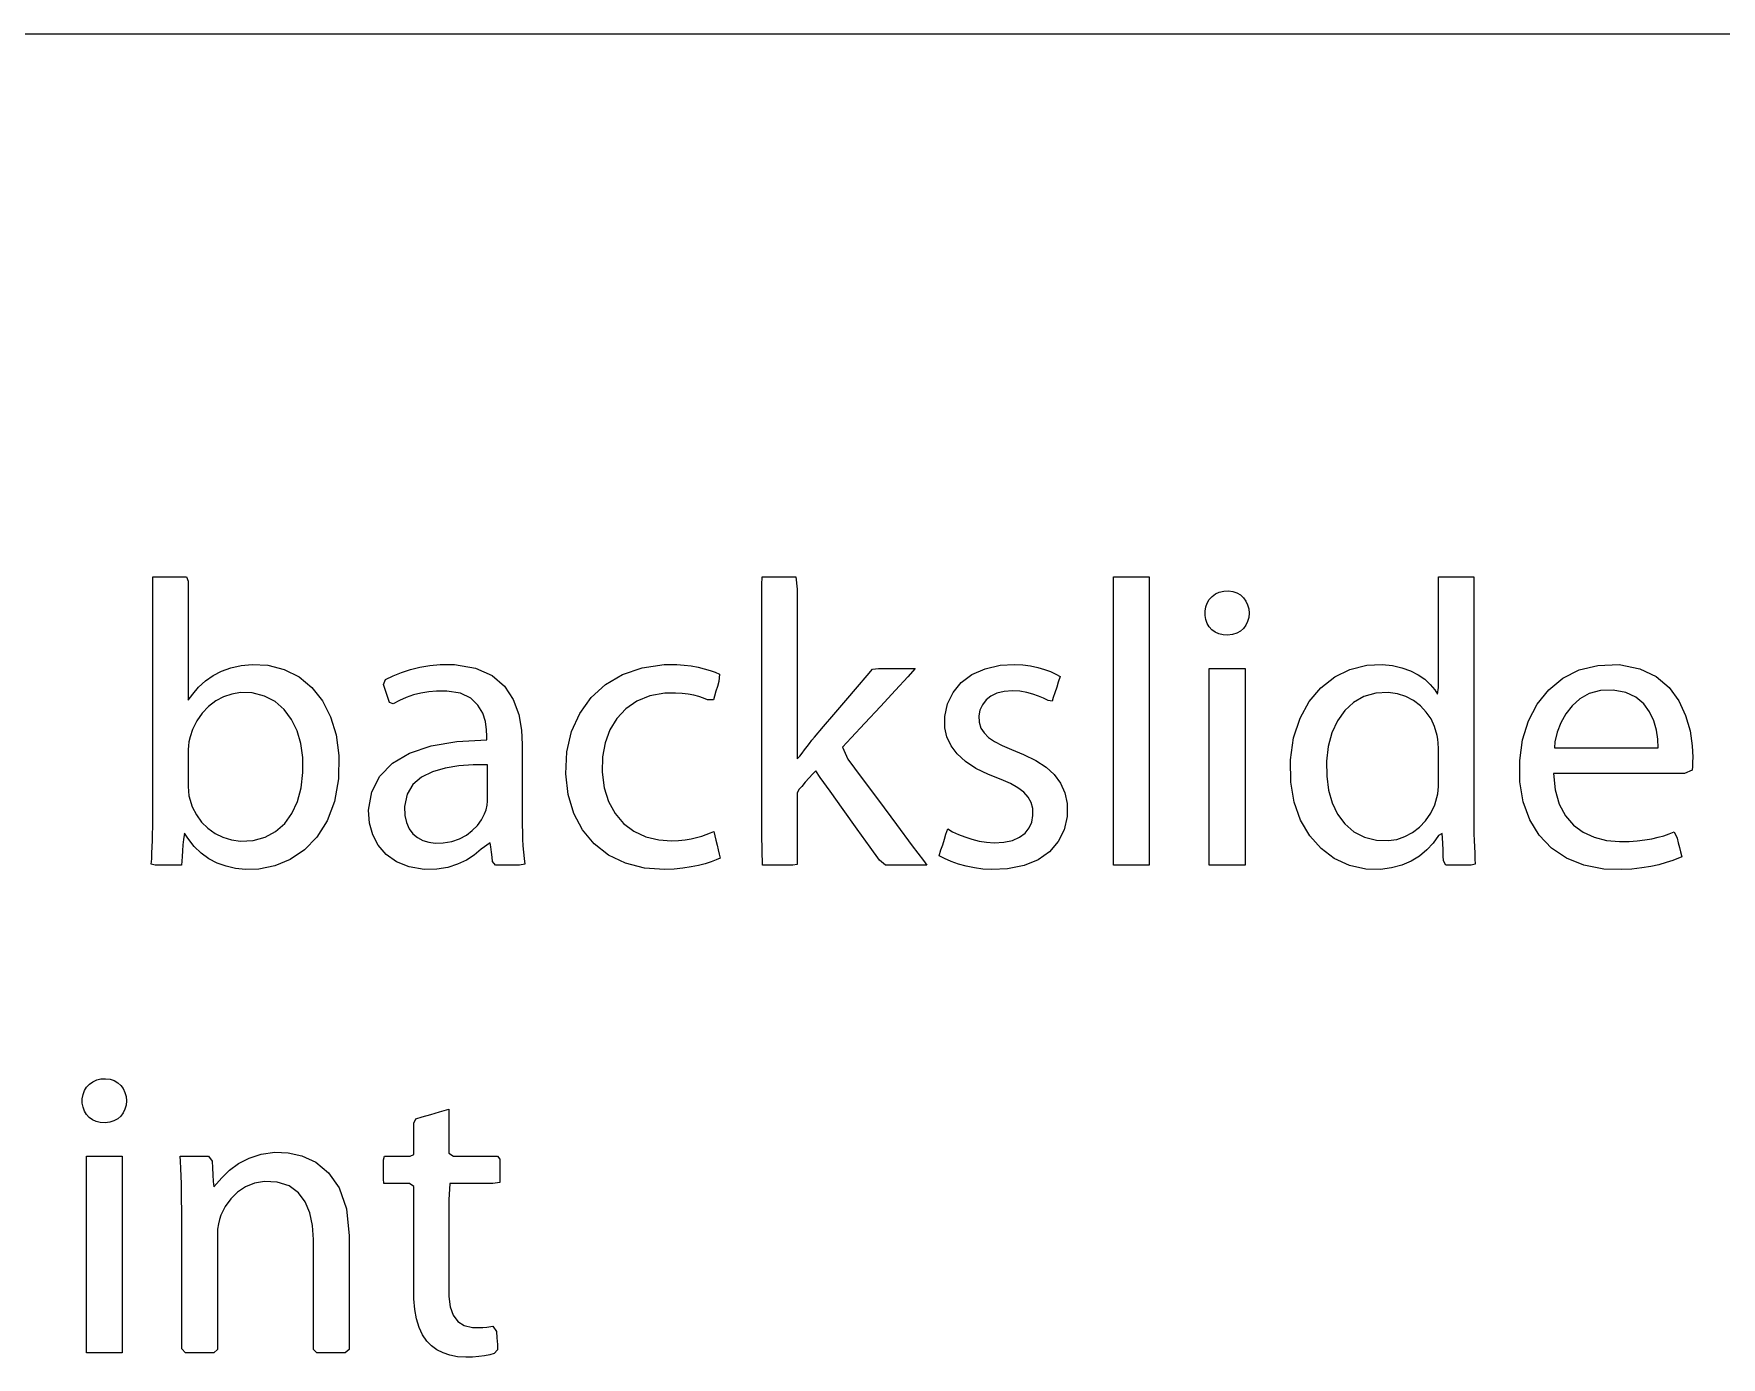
# Model space of a CAD drawing. Header units: metres. Extents: x 1885 to 2636, y 491 to 906.
# Drawn here: x 2081.57 to 2093.3, y 772.87 to 782.06 of the extents above; entities that cross this region are included whole.
import ezdxf

# ---------------------------------------------------------------- set-up
doc = ezdxf.new("R2010")
doc.units = ezdxf.units.M

msp = doc.modelspace()

# ---------------------------------------------------------------- linework, layer by layer
at = {"layer": 'COMPONENT1'}
for p, q in [((2076.637, 782.062), (2081.637, 782.062)), ((2081.637, 782.062), (2102.737, 782.062))]:
    msp.add_line(p, q, dxfattribs=at)
at = {"layer": 'COMPONENT25'}
for p, q in [((2082.402, 778.292), (2082.44, 778.292)), ((2082.402, 778.222), (2082.402, 778.292)), ((2082.44, 778.292), (2082.479, 778.292)), ((2082.479, 778.292), (2082.523, 778.292)), ((2082.523, 778.292), (2082.568, 778.292)), ((2082.568, 778.292), (2082.607, 778.292)), ((2082.607, 778.292), (2082.636, 778.292)), ((2082.636, 778.292), (2082.648, 778.261)), ((2082.648, 778.261), (2082.648, 778.17)), ((2086.633, 778.236), (2086.634, 778.292)), ((2086.634, 778.292), (2086.692, 778.292)), ((2086.692, 778.292), (2086.741, 778.292)), ((2086.741, 778.292), (2086.792, 778.292)), ((2086.792, 778.292), (2086.837, 778.292)), ((2086.837, 778.292), (2086.868, 778.292)), ((2086.868, 778.292), (2086.878, 778.205)), ((2089.074, 778.292), (2089.322, 778.292)), ((2089.074, 776.289), (2089.074, 778.292)), ((2089.322, 778.292), (2089.322, 776.289)), ((2091.331, 778.263), (2091.331, 778.292)), ((2091.331, 778.292), (2091.372, 778.292)), ((2091.331, 778.176), (2091.331, 778.263)), ((2091.372, 778.292), (2091.411, 778.292)), ((2091.411, 778.292), (2091.456, 778.292)), ((2091.456, 778.292), (2091.5, 778.292)), ((2091.5, 778.292), (2091.539, 778.292)), ((2091.539, 778.292), (2091.577, 778.292)), ((2091.577, 778.292), (2091.577, 778.222)), ((2082.402, 778.039), (2082.402, 778.222)), ((2082.648, 778.17), (2082.648, 778.037)), ((2086.633, 778.001), (2086.633, 778.236)), ((2086.878, 778.205), (2086.878, 778.019)), ((2089.74, 778.134), (2089.759, 778.155)), ((2089.759, 778.155), (2089.783, 778.172)), ((2089.783, 778.172), (2089.809, 778.184)), ((2089.809, 778.184), (2089.84, 778.192)), ((2089.84, 778.192), (2089.872, 778.193)), ((2089.872, 778.193), (2089.903, 778.189)), ((2089.903, 778.189), (2089.931, 778.179)), ((2089.931, 778.179), (2089.956, 778.165)), ((2089.956, 778.165), (2089.977, 778.146)), ((2089.977, 778.146), (2089.993, 778.123)), ((2091.331, 778.05), (2091.331, 778.176)), ((2091.577, 778.222), (2091.577, 778.039)), ((2082.402, 777.779), (2082.402, 778.039)), ((2082.648, 778.037), (2082.648, 777.883)), ((2086.878, 778.019), (2086.878, 777.773)), ((2089.71, 778.053), (2089.715, 778.082)), ((2089.71, 778.023), (2089.71, 778.053)), ((2089.715, 777.994), (2089.71, 778.023)), ((2089.715, 778.082), (2089.725, 778.109)), ((2089.725, 778.109), (2089.74, 778.134)), ((2089.993, 778.123), (2090.006, 778.097)), ((2090.006, 778.097), (2090.014, 778.069)), ((2090.014, 778.069), (2090.016, 778.038)), ((2090.016, 778.038), (2090.014, 778.008)), ((2091.331, 777.903), (2091.331, 778.05)), ((2091.577, 778.039), (2091.577, 777.779)), ((2086.633, 777.644), (2086.633, 778.001)), ((2089.725, 777.967), (2089.715, 777.994)), ((2089.739, 777.943), (2089.725, 777.967)), ((2089.757, 777.923), (2089.739, 777.943)), ((2089.78, 777.906), (2089.757, 777.923)), ((2089.806, 777.894), (2089.78, 777.906)), ((2089.93, 777.9), (2089.901, 777.89)), ((2089.956, 777.914), (2089.93, 777.9)), ((2089.977, 777.933), (2089.956, 777.914)), ((2089.994, 777.955), (2089.977, 777.933)), ((2090.006, 777.98), (2089.994, 777.955)), ((2090.014, 778.008), (2090.006, 777.98)), ((2091.331, 777.754), (2091.331, 777.903)), ((2082.648, 777.883), (2082.648, 777.726)), ((2089.835, 777.887), (2089.806, 777.894)), ((2089.867, 777.886), (2089.835, 777.887)), ((2089.901, 777.89), (2089.867, 777.886)), ((2082.402, 777.479), (2082.402, 777.779)), ((2082.648, 777.726), (2082.648, 777.586)), ((2082.944, 777.66), (2083.015, 777.675)), ((2083.015, 777.675), (2083.092, 777.682)), ((2083.092, 777.682), (2083.201, 777.677)), ((2083.201, 777.677), (2083.315, 777.648)), ((2084.257, 777.663), (2084.326, 777.675)), ((2084.326, 777.675), (2084.397, 777.681)), ((2084.397, 777.681), (2084.497, 777.681)), ((2084.497, 777.681), (2084.644, 777.657)), ((2085.801, 777.66), (2085.954, 777.681)), ((2085.954, 777.681), (2086.041, 777.682)), ((2086.041, 777.682), (2086.093, 777.678)), ((2086.093, 777.678), (2086.142, 777.672)), ((2086.142, 777.672), (2086.189, 777.663)), ((2086.878, 777.773), (2086.878, 777.51)), ((2088.182, 777.653), (2088.287, 777.677)), ((2088.287, 777.677), (2088.387, 777.682)), ((2088.387, 777.682), (2088.444, 777.679)), ((2088.444, 777.679), (2088.497, 777.672)), ((2088.497, 777.672), (2088.548, 777.662)), ((2090.717, 777.648), (2090.833, 777.677)), ((2090.833, 777.677), (2090.94, 777.682)), ((2090.94, 777.682), (2091.012, 777.675)), ((2091.012, 777.675), (2091.078, 777.66)), ((2091.331, 777.621), (2091.331, 777.754)), ((2091.577, 777.779), (2091.577, 777.479)), ((2092.309, 777.644), (2092.439, 777.676)), ((2092.439, 777.676), (2092.587, 777.681)), ((2092.587, 777.681), (2092.729, 777.653)), ((2082.648, 777.586), (2082.648, 777.483)), ((2082.72, 777.525), (2082.767, 777.569)), ((2082.767, 777.569), (2082.82, 777.606)), ((2082.82, 777.606), (2082.879, 777.636)), ((2082.879, 777.636), (2082.944, 777.66)), ((2083.315, 777.648), (2083.418, 777.596)), ((2083.418, 777.596), (2083.506, 777.523)), ((2084.004, 777.544), (2084.018, 777.577)), ((2084.018, 777.577), (2084.071, 777.603)), ((2084.071, 777.603), (2084.129, 777.627)), ((2084.129, 777.627), (2084.191, 777.647)), ((2084.191, 777.647), (2084.257, 777.663)), ((2084.644, 777.657), (2084.759, 777.605)), ((2084.759, 777.605), (2084.845, 777.531)), ((2085.546, 777.543), (2085.665, 777.613)), ((2085.665, 777.613), (2085.801, 777.66)), ((2086.189, 777.663), (2086.232, 777.653)), ((2086.232, 777.653), (2086.272, 777.641)), ((2086.272, 777.641), (2086.307, 777.628)), ((2086.307, 777.628), (2086.337, 777.615)), ((2086.334, 777.563), (2086.324, 777.53)), ((2086.337, 777.615), (2086.334, 777.563)), ((2086.633, 777.23), (2086.633, 777.644)), ((2087.297, 777.528), (2087.364, 777.605)), ((2087.364, 777.605), (2087.401, 777.65)), ((2087.401, 777.65), (2087.442, 777.654)), ((2087.442, 777.654), (2087.493, 777.654)), ((2087.493, 777.654), (2087.554, 777.654)), ((2087.554, 777.654), (2087.614, 777.654)), ((2087.647, 777.596), (2087.561, 777.504)), ((2087.614, 777.654), (2087.665, 777.654)), ((2087.696, 777.654), (2087.647, 777.596)), ((2087.665, 777.654), (2087.696, 777.654)), ((2087.96, 777.487), (2088.017, 777.556)), ((2088.017, 777.556), (2088.091, 777.612)), ((2088.091, 777.612), (2088.182, 777.653)), ((2088.548, 777.662), (2088.595, 777.648)), ((2088.595, 777.648), (2088.637, 777.633)), ((2088.637, 777.633), (2088.675, 777.615)), ((2088.675, 777.615), (2088.704, 777.598)), ((2088.691, 777.559), (2088.68, 777.524)), ((2088.704, 777.598), (2088.691, 777.559)), ((2089.74, 776.289), (2089.74, 777.654)), ((2089.74, 777.654), (2089.988, 777.654)), ((2089.988, 777.654), (2089.988, 776.289)), ((2090.515, 777.521), (2090.611, 777.596)), ((2090.611, 777.596), (2090.717, 777.648)), ((2091.078, 777.66), (2091.138, 777.639)), ((2091.138, 777.639), (2091.19, 777.611)), ((2091.19, 777.611), (2091.236, 777.58)), ((2091.236, 777.58), (2091.274, 777.544)), ((2091.331, 777.523), (2091.331, 777.621)), ((2092.098, 777.507), (2092.195, 777.587)), ((2092.195, 777.587), (2092.309, 777.644)), ((2092.729, 777.653), (2092.843, 777.599)), ((2092.843, 777.599), (2092.933, 777.522)), ((2082.402, 777.179), (2082.402, 777.479)), ((2082.648, 777.483), (2082.648, 777.435)), ((2082.648, 777.435), (2082.68, 777.475)), ((2082.68, 777.475), (2082.72, 777.525)), ((2082.893, 777.458), (2082.839, 777.429)), ((2082.951, 777.477), (2082.893, 777.458)), ((2083.011, 777.487), (2082.951, 777.477)), ((2083.092, 777.485), (2083.011, 777.487)), ((2083.178, 777.463), (2083.092, 777.485)), ((2083.252, 777.424), (2083.178, 777.463)), ((2083.506, 777.523), (2083.58, 777.43)), ((2084.013, 777.515), (2084.004, 777.544)), ((2084.025, 777.481), (2084.013, 777.515)), ((2084.037, 777.447), (2084.025, 777.481)), ((2084.046, 777.418), (2084.037, 777.447)), ((2084.115, 777.433), (2084.071, 777.409)), ((2084.162, 777.454), (2084.115, 777.433)), ((2084.212, 777.471), (2084.162, 777.454)), ((2084.264, 777.484), (2084.212, 777.471)), ((2084.318, 777.493), (2084.264, 777.484)), ((2084.372, 777.498), (2084.318, 777.493)), ((2084.444, 777.498), (2084.372, 777.498)), ((2084.539, 777.482), (2084.444, 777.498)), ((2084.61, 777.448), (2084.539, 777.482)), ((2084.66, 777.4), (2084.61, 777.448)), ((2084.845, 777.531), (2084.905, 777.44)), ((2084.905, 777.44), (2084.943, 777.336)), ((2085.367, 777.342), (2085.446, 777.452)), ((2085.446, 777.452), (2085.546, 777.543)), ((2085.854, 777.465), (2085.763, 777.428)), ((2085.958, 777.483), (2085.854, 777.465)), ((2086.032, 777.484), (2085.958, 777.483)), ((2086.078, 777.481), (2086.032, 777.484)), ((2086.121, 777.476), (2086.078, 777.481)), ((2086.159, 777.468), (2086.121, 777.476)), ((2086.194, 777.459), (2086.159, 777.468)), ((2086.226, 777.449), (2086.194, 777.459)), ((2086.254, 777.437), (2086.226, 777.449)), ((2086.296, 777.437), (2086.254, 777.437)), ((2086.304, 777.463), (2086.296, 777.437)), ((2086.313, 777.496), (2086.304, 777.463)), ((2086.324, 777.53), (2086.313, 777.496)), ((2086.878, 777.51), (2086.878, 777.27)), ((2087.133, 777.336), (2087.216, 777.433)), ((2087.216, 777.433), (2087.297, 777.528)), ((2087.561, 777.504), (2087.455, 777.39)), ((2087.921, 777.408), (2087.96, 777.487)), ((2088.189, 777.436), (2088.164, 777.403)), ((2088.223, 777.463), (2088.189, 777.436)), ((2088.265, 777.483), (2088.223, 777.463)), ((2088.316, 777.495), (2088.265, 777.483)), ((2088.373, 777.499), (2088.316, 777.495)), ((2088.424, 777.496), (2088.373, 777.499)), ((2088.472, 777.488), (2088.424, 777.496)), ((2088.515, 777.476), (2088.472, 777.488)), ((2088.554, 777.463), (2088.515, 777.476)), ((2088.589, 777.448), (2088.554, 777.463)), ((2088.62, 777.432), (2088.589, 777.448)), ((2088.648, 777.427), (2088.62, 777.432)), ((2088.656, 777.452), (2088.648, 777.427)), ((2088.667, 777.486), (2088.656, 777.452)), ((2088.68, 777.524), (2088.667, 777.486)), ((2090.434, 777.425), (2090.515, 777.521)), ((2090.814, 777.459), (2090.742, 777.418)), ((2090.897, 777.483), (2090.814, 777.459)), ((2090.981, 777.488), (2090.897, 777.483)), ((2091.046, 777.479), (2090.981, 777.488)), ((2091.105, 777.46), (2091.046, 777.479)), ((2091.159, 777.431), (2091.105, 777.46)), ((2091.206, 777.395), (2091.159, 777.431)), ((2091.274, 777.544), (2091.306, 777.506)), ((2091.306, 777.506), (2091.325, 777.477)), ((2091.325, 777.477), (2091.331, 777.523)), ((2091.577, 777.479), (2091.577, 777.179)), ((2092.018, 777.407), (2092.098, 777.507)), ((2092.313, 777.444), (2092.259, 777.396)), ((2092.379, 777.48), (2092.313, 777.444)), ((2092.456, 777.501), (2092.379, 777.48)), ((2092.546, 777.504), (2092.456, 777.501)), ((2092.632, 777.487), (2092.546, 777.504)), ((2092.702, 777.455), (2092.632, 777.487)), ((2092.757, 777.409), (2092.702, 777.455)), ((2092.933, 777.522), (2093.001, 777.43)), ((2082.745, 777.345), (2082.707, 777.291)), ((2082.789, 777.391), (2082.745, 777.345)), ((2082.839, 777.429), (2082.789, 777.391)), ((2083.315, 777.369), (2083.252, 777.424)), ((2083.366, 777.301), (2083.315, 777.369)), ((2083.58, 777.43), (2083.637, 777.319)), ((2083.637, 777.319), (2083.676, 777.193)), ((2084.071, 777.409), (2084.046, 777.418)), ((2084.693, 777.345), (2084.66, 777.4)), ((2084.712, 777.286), (2084.693, 777.345)), ((2084.943, 777.336), (2084.962, 777.225)), ((2085.311, 777.216), (2085.367, 777.342)), ((2085.687, 777.375), (2085.624, 777.308)), ((2085.763, 777.428), (2085.687, 777.375)), ((2087.061, 777.252), (2087.133, 777.336)), ((2087.455, 777.39), (2087.347, 777.274)), ((2087.902, 777.321), (2087.921, 777.408)), ((2087.902, 777.243), (2087.902, 777.321)), ((2088.147, 777.366), (2088.14, 777.325)), ((2088.14, 777.325), (2088.142, 777.281)), ((2088.164, 777.403), (2088.147, 777.366)), ((2090.37, 777.309), (2090.434, 777.425)), ((2090.68, 777.362), (2090.63, 777.291)), ((2090.742, 777.418), (2090.68, 777.362)), ((2091.247, 777.352), (2091.206, 777.395)), ((2091.28, 777.304), (2091.247, 777.352)), ((2091.957, 777.291), (2092.018, 777.407)), ((2092.215, 777.34), (2092.181, 777.278)), ((2092.259, 777.396), (2092.215, 777.34)), ((2092.798, 777.353), (2092.757, 777.409)), ((2092.827, 777.291), (2092.798, 777.353)), ((2093.001, 777.43), (2093.048, 777.328)), ((2093.048, 777.328), (2093.079, 777.222)), ((2082.678, 777.231), (2082.661, 777.18)), ((2082.707, 777.291), (2082.678, 777.231)), ((2083.404, 777.221), (2083.366, 777.301)), ((2083.43, 777.133), (2083.404, 777.221)), ((2084.72, 777.229), (2084.712, 777.286)), ((2084.722, 777.184), (2084.72, 777.229)), ((2084.962, 777.225), (2084.967, 777.126)), ((2085.278, 777.076), (2085.311, 777.216)), ((2085.576, 777.228), (2085.543, 777.138)), ((2085.624, 777.308), (2085.576, 777.228)), ((2086.633, 776.826), (2086.633, 777.23)), ((2086.878, 777.27), (2086.878, 777.095)), ((2086.997, 777.177), (2087.061, 777.252)), ((2087.347, 777.274), (2087.253, 777.174)), ((2087.917, 777.179), (2087.902, 777.243)), ((2088.142, 777.281), (2088.154, 777.241)), ((2088.154, 777.241), (2088.175, 777.207)), ((2088.175, 777.207), (2088.207, 777.176)), ((2090.325, 777.174), (2090.37, 777.309)), ((2090.592, 777.207), (2090.566, 777.113)), ((2090.63, 777.291), (2090.592, 777.207)), ((2091.305, 777.251), (2091.28, 777.304)), ((2091.323, 777.189), (2091.305, 777.251)), ((2091.916, 777.159), (2091.957, 777.291)), ((2092.156, 777.212), (2092.14, 777.146)), ((2092.181, 777.278), (2092.156, 777.212)), ((2092.846, 777.227), (2092.827, 777.291)), ((2092.856, 777.163), (2092.846, 777.227)), ((2093.079, 777.222), (2093.094, 777.118)), ((2082.402, 776.914), (2082.402, 777.179)), ((2082.65, 777.118), (2082.648, 777.091)), ((2082.648, 777.091), (2082.648, 777.037)), ((2082.653, 777.144), (2082.65, 777.118)), ((2082.661, 777.18), (2082.653, 777.144)), ((2083.444, 777.037), (2083.43, 777.133)), ((2083.676, 777.193), (2083.695, 777.051)), ((2084.185, 777.067), (2084.335, 777.118)), ((2084.335, 777.118), (2084.514, 777.148)), ((2084.514, 777.148), (2084.722, 777.158)), ((2084.722, 777.158), (2084.722, 777.184)), ((2084.967, 777.126), (2084.967, 777.092)), ((2084.967, 777.092), (2084.967, 777.017)), ((2085.543, 777.138), (2085.525, 777.041)), ((2086.878, 777.095), (2086.878, 777.028)), ((2086.912, 777.067), (2086.929, 777.09)), ((2086.929, 777.09), (2086.946, 777.112)), ((2086.946, 777.112), (2086.963, 777.134)), ((2086.963, 777.134), (2086.98, 777.156)), ((2086.98, 777.156), (2086.997, 777.177)), ((2087.253, 777.174), (2087.192, 777.109)), ((2087.192, 777.109), (2087.229, 777.024)), ((2087.946, 777.118), (2087.917, 777.179)), ((2087.989, 777.061), (2087.946, 777.118)), ((2088.207, 777.176), (2088.249, 777.147)), ((2088.249, 777.147), (2088.301, 777.12)), ((2088.301, 777.12), (2088.365, 777.092)), ((2088.365, 777.092), (2088.45, 777.057)), ((2090.303, 777.021), (2090.325, 777.174)), ((2090.566, 777.113), (2090.554, 777.01)), ((2091.327, 777.163), (2091.323, 777.189)), ((2091.33, 777.136), (2091.327, 777.163)), ((2091.331, 777.099), (2091.33, 777.136)), ((2091.331, 777.063), (2091.331, 777.099)), ((2091.577, 777.179), (2091.577, 776.914)), ((2091.896, 777.016), (2091.916, 777.159)), ((2092.14, 777.146), (2092.137, 777.104)), ((2092.137, 777.104), (2092.183, 777.104)), ((2092.183, 777.104), (2092.272, 777.104)), ((2092.272, 777.104), (2092.388, 777.104)), ((2092.388, 777.104), (2092.517, 777.104)), ((2092.517, 777.104), (2092.644, 777.104)), ((2092.644, 777.104), (2092.753, 777.104)), ((2092.753, 777.104), (2092.829, 777.104)), ((2092.829, 777.104), (2092.858, 777.104)), ((2092.858, 777.104), (2092.856, 777.163)), ((2093.094, 777.118), (2093.098, 777.038)), ((2082.648, 777.037), (2082.648, 776.998)), ((2082.648, 776.998), (2082.648, 776.954)), ((2083.445, 776.932), (2083.444, 777.037)), ((2083.695, 777.051), (2083.692, 776.887)), ((2083.978, 776.906), (2084.066, 776.996)), ((2084.066, 776.996), (2084.185, 777.067)), ((2084.432, 776.962), (2084.345, 776.937)), ((2084.528, 776.978), (2084.432, 776.962)), ((2084.627, 776.985), (2084.528, 776.978)), ((2084.727, 776.986), (2084.627, 776.985)), ((2084.727, 776.95), (2084.727, 776.986)), ((2084.967, 777.017), (2084.967, 776.917)), ((2085.27, 776.924), (2085.278, 777.076)), ((2085.525, 777.041), (2085.522, 776.934)), ((2086.878, 777.028), (2086.896, 777.046)), ((2086.896, 777.046), (2086.912, 777.067)), ((2087.229, 777.024), (2087.322, 776.899)), ((2088.046, 777.009), (2087.989, 777.061)), ((2088.119, 776.961), (2088.046, 777.009)), ((2088.45, 777.057), (2088.535, 777.016)), ((2088.535, 777.016), (2088.606, 776.97)), ((2088.606, 776.97), (2088.663, 776.918)), ((2090.305, 776.864), (2090.303, 777.021)), ((2090.554, 777.01), (2090.555, 776.906)), ((2091.331, 777.026), (2091.331, 777.063)), ((2091.331, 776.983), (2091.331, 777.026)), ((2091.331, 776.94), (2091.331, 776.983)), ((2091.897, 776.867), (2091.896, 777.016)), ((2093.095, 776.974), (2093.093, 776.948)), ((2093.097, 777.004), (2093.095, 776.974)), ((2093.098, 777.038), (2093.097, 777.004)), ((2082.402, 776.723), (2082.402, 776.914)), ((2082.648, 776.954), (2082.648, 776.911)), ((2082.648, 776.911), (2082.648, 776.873)), ((2082.648, 776.873), (2082.648, 776.836)), ((2083.432, 776.825), (2083.445, 776.932)), ((2083.692, 776.887), (2083.664, 776.73)), ((2083.923, 776.797), (2083.978, 776.906)), ((2084.209, 776.848), (2084.168, 776.781)), ((2084.269, 776.899), (2084.209, 776.848)), ((2084.345, 776.937), (2084.269, 776.899)), ((2084.727, 776.914), (2084.727, 776.95)), ((2084.727, 776.872), (2084.727, 776.914)), ((2084.727, 776.829), (2084.727, 776.872)), ((2084.967, 776.917), (2084.967, 776.811)), ((2085.287, 776.779), (2085.27, 776.924)), ((2085.522, 776.934), (2085.536, 776.826)), ((2086.934, 776.864), (2086.909, 776.836)), ((2086.96, 776.894), (2086.934, 776.864)), ((2086.984, 776.92), (2086.96, 776.894)), ((2087.006, 776.943), (2086.984, 776.92)), ((2087.037, 776.898), (2087.006, 776.943)), ((2087.106, 776.802), (2087.037, 776.898)), ((2087.322, 776.899), (2087.442, 776.739)), ((2088.207, 776.918), (2088.119, 776.961)), ((2088.295, 776.883), (2088.207, 776.918)), ((2088.359, 776.855), (2088.295, 776.883)), ((2088.411, 776.826), (2088.359, 776.855)), ((2088.663, 776.918), (2088.707, 776.859)), ((2088.707, 776.859), (2088.737, 776.792)), ((2090.33, 776.725), (2090.305, 776.864)), ((2090.555, 776.906), (2090.568, 776.81)), ((2091.331, 776.902), (2091.331, 776.94)), ((2091.331, 776.862), (2091.331, 776.902)), ((2091.331, 776.835), (2091.331, 776.862)), ((2091.577, 776.914), (2091.577, 776.723)), ((2091.92, 776.728), (2091.897, 776.867)), ((2092.13, 776.926), (2092.142, 776.811)), ((2092.17, 776.926), (2092.13, 776.926)), ((2092.277, 776.926), (2092.17, 776.926)), ((2092.427, 776.926), (2092.277, 776.926)), ((2092.6, 776.926), (2092.427, 776.926)), ((2092.774, 776.926), (2092.6, 776.926)), ((2092.928, 776.926), (2092.774, 776.926)), ((2093.04, 776.926), (2092.928, 776.926)), ((2093.093, 776.948), (2093.04, 776.926)), ((2082.648, 776.836), (2082.649, 776.802)), ((2082.649, 776.802), (2082.653, 776.769)), ((2082.653, 776.769), (2082.676, 776.693)), ((2083.368, 776.647), (2083.406, 776.73)), ((2083.406, 776.73), (2083.432, 776.825)), ((2083.664, 776.73), (2083.612, 776.596)), ((2083.901, 776.67), (2083.923, 776.797)), ((2084.168, 776.781), (2084.15, 776.697)), ((2084.724, 776.705), (2084.727, 776.733)), ((2084.727, 776.791), (2084.727, 776.829)), ((2084.727, 776.763), (2084.727, 776.791)), ((2084.727, 776.733), (2084.727, 776.763)), ((2084.967, 776.811), (2084.967, 776.714)), ((2085.326, 776.648), (2085.287, 776.779)), ((2085.536, 776.826), (2085.567, 776.731)), ((2085.567, 776.731), (2085.613, 776.648)), ((2086.633, 776.497), (2086.633, 776.826)), ((2086.889, 776.814), (2086.878, 776.788)), ((2086.878, 776.788), (2086.878, 776.728)), ((2086.878, 776.728), (2086.878, 776.636)), ((2086.909, 776.836), (2086.889, 776.814)), ((2087.197, 776.675), (2087.106, 776.802)), ((2087.442, 776.739), (2087.567, 776.572)), ((2088.452, 776.795), (2088.411, 776.826)), ((2088.482, 776.761), (2088.452, 776.795)), ((2088.502, 776.724), (2088.482, 776.761)), ((2088.737, 776.792), (2088.752, 776.717)), ((2090.568, 776.81), (2090.594, 776.721)), ((2091.306, 776.708), (2091.321, 776.758)), ((2091.321, 776.758), (2091.326, 776.783)), ((2091.326, 776.783), (2091.329, 776.809)), ((2091.329, 776.809), (2091.331, 776.835)), ((2091.966, 776.604), (2091.92, 776.728)), ((2092.142, 776.811), (2092.17, 776.713)), ((2082.402, 776.642), (2082.402, 776.723)), ((2082.402, 776.6), (2082.402, 776.642)), ((2082.676, 776.693), (2082.705, 776.637)), ((2082.705, 776.637), (2082.741, 776.588)), ((2083.318, 776.577), (2083.368, 776.647)), ((2083.907, 776.58), (2083.901, 776.67)), ((2084.15, 776.697), (2084.152, 776.633)), ((2084.152, 776.633), (2084.164, 776.584)), ((2084.684, 776.603), (2084.706, 776.645)), ((2084.706, 776.645), (2084.717, 776.674)), ((2084.717, 776.674), (2084.724, 776.705)), ((2084.967, 776.714), (2084.967, 776.644)), ((2084.967, 776.644), (2084.967, 776.616)), ((2084.967, 776.616), (2084.967, 776.567)), ((2085.387, 776.533), (2085.326, 776.648)), ((2085.613, 776.648), (2085.672, 776.579)), ((2086.878, 776.636), (2086.878, 776.53)), ((2087.295, 776.538), (2087.197, 776.675)), ((2088.513, 776.681), (2088.502, 776.724)), ((2088.507, 776.588), (2088.514, 776.634)), ((2088.514, 776.634), (2088.513, 776.681)), ((2088.753, 776.627), (2088.732, 776.534)), ((2088.752, 776.717), (2088.753, 776.627)), ((2090.374, 776.601), (2090.33, 776.725)), ((2090.594, 776.721), (2090.631, 776.642)), ((2090.631, 776.642), (2090.681, 776.575)), ((2091.242, 776.596), (2091.278, 776.649)), ((2091.278, 776.649), (2091.306, 776.708)), ((2091.577, 776.723), (2091.577, 776.642)), ((2091.577, 776.642), (2091.577, 776.6)), ((2092.17, 776.713), (2092.213, 776.632)), ((2092.213, 776.632), (2092.269, 776.567)), ((2082.399, 776.46), (2082.4, 776.507)), ((2082.4, 776.507), (2082.401, 776.553)), ((2082.401, 776.553), (2082.402, 776.6)), ((2082.622, 776.512), (2082.614, 776.467)), ((2082.646, 776.475), (2082.622, 776.512)), ((2082.741, 776.588), (2082.784, 776.545)), ((2082.784, 776.545), (2082.834, 776.509)), ((2082.834, 776.509), (2082.889, 776.482)), ((2083.182, 776.483), (2083.255, 776.522)), ((2083.255, 776.522), (2083.318, 776.577)), ((2083.612, 776.596), (2083.542, 776.484)), ((2083.929, 776.5), (2083.907, 776.58)), ((2083.968, 776.427), (2083.929, 776.5)), ((2084.164, 776.584), (2084.183, 776.542)), ((2084.183, 776.542), (2084.209, 776.507)), ((2084.209, 776.507), (2084.241, 776.48)), ((2084.532, 776.472), (2084.58, 776.497)), ((2084.58, 776.497), (2084.621, 776.529)), ((2084.621, 776.529), (2084.656, 776.564)), ((2084.656, 776.564), (2084.684, 776.603)), ((2084.967, 776.567), (2084.969, 776.518)), ((2084.969, 776.518), (2084.97, 776.47)), ((2085.468, 776.437), (2085.387, 776.533)), ((2085.672, 776.579), (2085.744, 776.525)), ((2085.744, 776.525), (2085.826, 776.486)), ((2086.214, 776.49), (2086.246, 776.501)), ((2086.246, 776.501), (2086.275, 776.513)), ((2086.275, 776.513), (2086.299, 776.523)), ((2086.299, 776.523), (2086.306, 776.492)), ((2086.637, 776.289), (2086.633, 776.497)), ((2086.878, 776.53), (2086.878, 776.427)), ((2087.384, 776.414), (2087.295, 776.538)), ((2087.567, 776.572), (2087.677, 776.424)), ((2087.9, 776.469), (2087.911, 776.505)), ((2087.911, 776.505), (2087.923, 776.54)), ((2087.923, 776.54), (2087.957, 776.521)), ((2087.957, 776.521), (2087.998, 776.502)), ((2087.998, 776.502), (2088.042, 776.485)), ((2088.422, 776.482), (2088.46, 776.511)), ((2088.46, 776.511), (2088.489, 776.547)), ((2088.489, 776.547), (2088.507, 776.588)), ((2088.732, 776.534), (2088.691, 776.452)), ((2090.437, 776.493), (2090.374, 776.601)), ((2090.681, 776.575), (2090.743, 776.521)), ((2090.743, 776.521), (2090.817, 776.482)), ((2091.099, 776.487), (2091.152, 776.515)), ((2091.152, 776.515), (2091.2, 776.552)), ((2091.2, 776.552), (2091.242, 776.596)), ((2091.331, 776.494), (2091.295, 776.441)), ((2091.357, 776.509), (2091.331, 776.494)), ((2091.359, 776.478), (2091.357, 776.509)), ((2091.577, 776.6), (2091.577, 776.553)), ((2091.577, 776.553), (2091.578, 776.507)), ((2091.578, 776.507), (2091.58, 776.46)), ((2092.031, 776.496), (2091.966, 776.604)), ((2092.116, 776.407), (2092.031, 776.496)), ((2092.269, 776.567), (2092.337, 776.517)), ((2092.337, 776.517), (2092.414, 776.482)), ((2092.857, 776.482), (2092.897, 776.493)), ((2092.897, 776.493), (2092.934, 776.506)), ((2092.934, 776.506), (2092.969, 776.52)), ((2092.969, 776.52), (2092.989, 776.475)), ((2082.396, 776.372), (2082.397, 776.415)), ((2082.397, 776.415), (2082.399, 776.46)), ((2082.609, 776.389), (2082.606, 776.349)), ((2082.611, 776.43), (2082.609, 776.389)), ((2082.614, 776.467), (2082.611, 776.43)), ((2082.69, 776.419), (2082.646, 776.475)), ((2082.738, 776.372), (2082.69, 776.419)), ((2082.889, 776.482), (2082.949, 776.464)), ((2082.949, 776.464), (2083.012, 776.456)), ((2083.012, 776.456), (2083.098, 776.46)), ((2083.098, 776.46), (2083.182, 776.483)), ((2083.455, 776.395), (2083.357, 776.328)), ((2083.542, 776.484), (2083.455, 776.395)), ((2084.023, 776.363), (2083.968, 776.427)), ((2084.241, 776.48), (2084.278, 776.461)), ((2084.278, 776.461), (2084.319, 776.448)), ((2084.319, 776.448), (2084.362, 776.442)), ((2084.362, 776.442), (2084.419, 776.443)), ((2084.419, 776.443), (2084.479, 776.453)), ((2084.479, 776.453), (2084.532, 776.472)), ((2084.682, 776.399), (2084.635, 776.359)), ((2084.746, 776.443), (2084.682, 776.399)), ((2084.75, 776.415), (2084.746, 776.443)), ((2084.754, 776.38), (2084.75, 776.415)), ((2084.758, 776.345), (2084.754, 776.38)), ((2084.97, 776.47), (2084.973, 776.423)), ((2084.973, 776.423), (2084.976, 776.378)), ((2084.976, 776.378), (2084.981, 776.335)), ((2085.568, 776.359), (2085.468, 776.437)), ((2085.826, 776.486), (2085.917, 776.464)), ((2085.917, 776.464), (2086.005, 776.458)), ((2086.005, 776.458), (2086.054, 776.46)), ((2086.054, 776.46), (2086.099, 776.465)), ((2086.099, 776.465), (2086.141, 776.472)), ((2086.141, 776.472), (2086.179, 776.48)), ((2086.179, 776.48), (2086.214, 776.49)), ((2086.306, 776.492), (2086.313, 776.462)), ((2086.313, 776.462), (2086.321, 776.428)), ((2086.321, 776.428), (2086.328, 776.395)), ((2086.328, 776.395), (2086.335, 776.365)), ((2086.878, 776.427), (2086.878, 776.342)), ((2087.448, 776.324), (2087.384, 776.414)), ((2087.677, 776.424), (2087.754, 776.321)), ((2087.863, 776.354), (2087.876, 776.394)), ((2087.876, 776.394), (2087.888, 776.43)), ((2087.888, 776.43), (2087.9, 776.469)), ((2088.042, 776.485), (2088.09, 776.469)), ((2088.09, 776.469), (2088.141, 776.456)), ((2088.141, 776.456), (2088.193, 776.448)), ((2088.193, 776.448), (2088.245, 776.444)), ((2088.245, 776.444), (2088.312, 776.448)), ((2088.312, 776.448), (2088.372, 776.461)), ((2088.372, 776.461), (2088.422, 776.482)), ((2088.631, 776.382), (2088.551, 776.326)), ((2088.691, 776.452), (2088.631, 776.382)), ((2090.516, 776.404), (2090.437, 776.493)), ((2090.608, 776.334), (2090.516, 776.404)), ((2090.817, 776.482), (2090.902, 776.462)), ((2090.902, 776.462), (2090.982, 776.459)), ((2090.982, 776.459), (2091.042, 776.468)), ((2091.042, 776.468), (2091.099, 776.487)), ((2091.251, 776.394), (2091.2, 776.352)), ((2091.295, 776.441), (2091.251, 776.394)), ((2091.361, 776.438), (2091.359, 776.478)), ((2091.363, 776.395), (2091.361, 776.438)), ((2091.365, 776.353), (2091.363, 776.395)), ((2091.58, 776.46), (2091.581, 776.415)), ((2091.581, 776.415), (2091.583, 776.372)), ((2092.22, 776.337), (2092.116, 776.407)), ((2092.414, 776.482), (2092.498, 776.461)), ((2092.498, 776.461), (2092.588, 776.453)), ((2092.588, 776.453), (2092.655, 776.454)), ((2092.655, 776.454), (2092.712, 776.458)), ((2092.712, 776.458), (2092.765, 776.464)), ((2092.765, 776.464), (2092.813, 776.472)), ((2092.813, 776.472), (2092.857, 776.482)), ((2092.989, 776.475), (2092.997, 776.444)), ((2092.997, 776.444), (2093.005, 776.411)), ((2093.005, 776.411), (2093.013, 776.381)), ((2093.013, 776.381), (2093.021, 776.346)), ((2082.391, 776.295), (2082.394, 776.332)), ((2082.419, 776.289), (2082.391, 776.295)), ((2082.394, 776.332), (2082.396, 776.372)), ((2082.451, 776.289), (2082.419, 776.289)), ((2082.489, 776.289), (2082.451, 776.289)), ((2082.528, 776.289), (2082.489, 776.289)), ((2082.563, 776.289), (2082.528, 776.289)), ((2082.602, 776.289), (2082.563, 776.289)), ((2082.604, 776.316), (2082.602, 776.289)), ((2082.606, 776.349), (2082.604, 776.316)), ((2082.792, 776.333), (2082.738, 776.372)), ((2082.849, 776.303), (2082.792, 776.333)), ((2082.911, 776.281), (2082.849, 776.303)), ((2082.976, 776.266), (2082.911, 776.281)), ((2083.046, 776.259), (2082.976, 776.266)), ((2083.139, 776.261), (2083.046, 776.259)), ((2083.25, 776.283), (2083.139, 776.261)), ((2083.357, 776.328), (2083.25, 776.283)), ((2084.095, 776.312), (2084.023, 776.363)), ((2084.182, 776.276), (2084.095, 776.312)), ((2084.286, 776.259), (2084.182, 776.276)), ((2084.375, 776.261), (2084.286, 776.259)), ((2084.45, 776.273), (2084.375, 776.261)), ((2084.518, 776.295), (2084.45, 776.273)), ((2084.58, 776.324), (2084.518, 776.295)), ((2084.635, 776.359), (2084.58, 776.324)), ((2084.761, 776.314), (2084.758, 776.345)), ((2084.783, 776.289), (2084.761, 776.314)), ((2084.818, 776.289), (2084.783, 776.289)), ((2084.862, 776.289), (2084.818, 776.289)), ((2084.908, 776.289), (2084.862, 776.289)), ((2084.949, 776.289), (2084.908, 776.289)), ((2084.986, 776.295), (2084.949, 776.289)), ((2084.981, 776.335), (2084.986, 776.295)), ((2085.685, 776.302), (2085.568, 776.359)), ((2085.818, 776.268), (2085.685, 776.302)), ((2085.956, 776.258), (2085.818, 776.268)), ((2086.022, 776.261), (2085.956, 776.258)), ((2086.083, 776.267), (2086.022, 776.261)), ((2086.14, 776.276), (2086.083, 776.267)), ((2086.192, 776.287), (2086.14, 776.276)), ((2086.239, 776.299), (2086.192, 776.287)), ((2086.28, 776.312), (2086.239, 776.299)), ((2086.314, 776.325), (2086.28, 776.312)), ((2086.342, 776.337), (2086.314, 776.325)), ((2086.335, 776.365), (2086.342, 776.337)), ((2086.663, 776.289), (2086.637, 776.289)), ((2086.705, 776.289), (2086.663, 776.289)), ((2086.755, 776.289), (2086.705, 776.289)), ((2086.806, 776.289), (2086.755, 776.289)), ((2086.848, 776.289), (2086.806, 776.289)), ((2086.878, 776.294), (2086.848, 776.289)), ((2086.878, 776.342), (2086.878, 776.294)), ((2087.49, 776.289), (2087.448, 776.324)), ((2087.532, 776.289), (2087.49, 776.289)), ((2087.589, 776.289), (2087.532, 776.289)), ((2087.653, 776.289), (2087.589, 776.289)), ((2087.712, 776.289), (2087.653, 776.289)), ((2087.778, 776.289), (2087.712, 776.289)), ((2087.754, 776.321), (2087.778, 776.289)), ((2087.9, 776.334), (2087.863, 776.354)), ((2087.946, 776.314), (2087.9, 776.334)), ((2087.997, 776.296), (2087.946, 776.314)), ((2088.051, 776.281), (2087.997, 776.296)), ((2088.108, 776.27), (2088.051, 776.281)), ((2088.167, 776.262), (2088.108, 776.27)), ((2088.229, 776.258), (2088.167, 776.262)), ((2088.339, 776.263), (2088.229, 776.258)), ((2088.453, 776.286), (2088.339, 776.263)), ((2088.551, 776.326), (2088.453, 776.286)), ((2089.322, 776.289), (2089.074, 776.289)), ((2089.988, 776.289), (2089.74, 776.289)), ((2090.713, 776.286), (2090.608, 776.334)), ((2090.828, 776.261), (2090.713, 776.286)), ((2090.929, 776.259), (2090.828, 776.261)), ((2091.006, 776.27), (2090.929, 776.259)), ((2091.077, 776.289), (2091.006, 776.27)), ((2091.142, 776.317), (2091.077, 776.289)), ((2091.2, 776.352), (2091.142, 776.317)), ((2091.366, 776.318), (2091.365, 776.353)), ((2091.382, 776.289), (2091.366, 776.318)), ((2091.409, 776.289), (2091.382, 776.289)), ((2091.446, 776.289), (2091.409, 776.289)), ((2091.486, 776.289), (2091.446, 776.289)), ((2091.526, 776.289), (2091.486, 776.289)), ((2091.559, 776.289), (2091.526, 776.289)), ((2091.587, 776.295), (2091.559, 776.289)), ((2091.583, 776.372), (2091.585, 776.332)), ((2091.585, 776.332), (2091.587, 776.295)), ((2092.342, 776.288), (2092.22, 776.337)), ((2092.481, 776.262), (2092.342, 776.288)), ((2092.6, 776.259), (2092.481, 776.262)), ((2092.674, 776.262), (2092.6, 776.259)), ((2092.743, 776.27), (2092.674, 776.262)), ((2092.806, 776.28), (2092.743, 776.27)), ((2092.863, 776.292), (2092.806, 776.28)), ((2092.914, 776.306), (2092.863, 776.292)), ((2092.96, 776.321), (2092.914, 776.306)), ((2093.021, 776.346), (2092.96, 776.321)), ((2081.927, 774.723), (2081.942, 774.747)), ((2081.942, 774.747), (2081.962, 774.768)), ((2081.962, 774.768), (2081.985, 774.785)), ((2081.985, 774.785), (2082.012, 774.798)), ((2082.012, 774.798), (2082.042, 774.805)), ((2082.042, 774.805), (2082.074, 774.806)), ((2082.074, 774.806), (2082.105, 774.802)), ((2082.105, 774.802), (2082.133, 774.793)), ((2082.133, 774.793), (2082.158, 774.778)), ((2082.158, 774.778), (2082.179, 774.759)), ((2082.179, 774.759), (2082.196, 774.737)), ((2082.196, 774.737), (2082.208, 774.711)), ((2081.912, 774.667), (2081.917, 774.696)), ((2081.912, 774.636), (2081.912, 774.667)), ((2081.917, 774.607), (2081.912, 774.636)), ((2081.917, 774.696), (2081.927, 774.723)), ((2082.208, 774.711), (2082.216, 774.682)), ((2082.216, 774.621), (2082.208, 774.594)), ((2082.216, 774.682), (2082.219, 774.651)), ((2082.219, 774.651), (2082.216, 774.621)), ((2081.927, 774.581), (2081.917, 774.607)), ((2081.941, 774.557), (2081.927, 774.581)), ((2081.959, 774.536), (2081.941, 774.557)), ((2081.982, 774.52), (2081.959, 774.536)), ((2082.008, 774.508), (2081.982, 774.52)), ((2082.037, 774.501), (2082.008, 774.508)), ((2082.07, 774.499), (2082.037, 774.501)), ((2082.103, 774.504), (2082.07, 774.499)), ((2082.132, 774.513), (2082.103, 774.504)), ((2082.158, 774.527), (2082.132, 774.513)), ((2082.179, 774.546), (2082.158, 774.527)), ((2082.196, 774.568), (2082.179, 774.546)), ((2082.208, 774.594), (2082.196, 774.568)), ((2084.214, 774.498), (2084.229, 774.526)), ((2084.229, 774.526), (2084.273, 774.54)), ((2084.273, 774.54), (2084.332, 774.557)), ((2084.332, 774.557), (2084.392, 774.575)), ((2084.392, 774.575), (2084.457, 774.595)), ((2084.457, 774.595), (2084.457, 774.507)), ((2084.457, 774.507), (2084.457, 774.427)), ((2084.214, 774.447), (2084.214, 774.498)), ((2084.214, 774.383), (2084.214, 774.447)), ((2084.214, 774.323), (2084.214, 774.383)), ((2084.457, 774.427), (2084.457, 774.347)), ((2081.942, 772.903), (2081.942, 774.268)), ((2081.942, 774.268), (2082.19, 774.268)), ((2082.19, 774.268), (2082.19, 772.903)), ((2082.594, 774.234), (2082.593, 774.268)), ((2082.593, 774.268), (2082.653, 774.268)), ((2082.653, 774.268), (2082.701, 774.268)), ((2082.701, 774.268), (2082.749, 774.268)), ((2082.749, 774.268), (2082.788, 774.268)), ((2082.788, 774.268), (2082.814, 774.233)), ((2083.071, 774.255), (2083.155, 774.282)), ((2083.155, 774.282), (2083.249, 774.295)), ((2083.249, 774.295), (2083.342, 774.292)), ((2083.342, 774.292), (2083.438, 774.271)), ((2083.438, 774.271), (2083.534, 774.226)), ((2084.003, 774.242), (2084.01, 774.268)), ((2084.01, 774.268), (2084.043, 774.268)), ((2084.043, 774.268), (2084.093, 774.268)), ((2084.093, 774.268), (2084.146, 774.268)), ((2084.146, 774.268), (2084.19, 774.268)), ((2084.19, 774.268), (2084.214, 774.28)), ((2084.214, 774.28), (2084.214, 774.323)), ((2084.457, 774.347), (2084.457, 774.288)), ((2084.457, 774.288), (2084.49, 774.268)), ((2084.49, 774.268), (2084.562, 774.268)), ((2084.562, 774.268), (2084.65, 774.268)), ((2084.65, 774.268), (2084.735, 774.268)), ((2084.735, 774.268), (2084.796, 774.268)), ((2084.796, 774.268), (2084.812, 774.246)), ((2082.597, 774.183), (2082.594, 774.234)), ((2082.599, 774.13), (2082.597, 774.183)), ((2082.814, 774.233), (2082.816, 774.188)), ((2082.816, 774.188), (2082.819, 774.138)), ((2082.882, 774.117), (2082.934, 774.17)), ((2082.934, 774.17), (2082.998, 774.217)), ((2082.998, 774.217), (2083.071, 774.255)), ((2083.534, 774.226), (2083.623, 774.153)), ((2083.623, 774.153), (2083.696, 774.047)), ((2084.003, 774.201), (2084.003, 774.242)), ((2084.003, 774.154), (2084.003, 774.201)), ((2084.003, 774.11), (2084.003, 774.154)), ((2084.812, 774.246), (2084.812, 774.207)), ((2084.812, 774.207), (2084.812, 774.159)), ((2084.812, 774.159), (2084.812, 774.115)), ((2082.601, 774.076), (2082.599, 774.13)), ((2082.602, 774.02), (2082.601, 774.076)), ((2082.819, 774.138), (2082.822, 774.091)), ((2082.822, 774.091), (2082.825, 774.056)), ((2082.825, 774.056), (2082.882, 774.117)), ((2083.046, 774.054), (2082.991, 774.018)), ((2083.109, 774.08), (2083.046, 774.054)), ((2083.177, 774.092), (2083.109, 774.08)), ((2083.266, 774.088), (2083.177, 774.092)), ((2083.349, 774.061), (2083.266, 774.088)), ((2083.413, 774.014), (2083.349, 774.061)), ((2083.696, 774.047), (2083.746, 773.902)), ((2084.007, 774.079), (2084.003, 774.11)), ((2084.036, 774.079), (2084.007, 774.079)), ((2084.083, 774.079), (2084.036, 774.079)), ((2084.137, 774.079), (2084.083, 774.079)), ((2084.184, 774.079), (2084.137, 774.079)), ((2084.214, 774.058), (2084.184, 774.079)), ((2084.214, 773.945), (2084.214, 774.058)), ((2084.465, 774.079), (2084.457, 773.964)), ((2084.516, 774.079), (2084.465, 774.079)), ((2084.597, 774.079), (2084.516, 774.079)), ((2084.687, 774.079), (2084.597, 774.079)), ((2084.764, 774.079), (2084.687, 774.079)), ((2084.812, 774.085), (2084.764, 774.079)), ((2084.812, 774.115), (2084.812, 774.085)), ((2082.602, 773.961), (2082.602, 774.02)), ((2082.603, 773.898), (2082.602, 773.961)), ((2082.904, 773.918), (2082.875, 773.859)), ((2082.943, 773.972), (2082.904, 773.918)), ((2082.991, 774.018), (2082.943, 773.972)), ((2083.46, 773.951), (2083.413, 774.014)), ((2083.493, 773.874), (2083.46, 773.951)), ((2084.214, 773.773), (2084.214, 773.945)), ((2084.457, 773.964), (2084.457, 773.798)), ((2082.603, 773.838), (2082.603, 773.898)), ((2082.603, 773.683), (2082.603, 773.838)), ((2082.865, 773.829), (2082.857, 773.797)), ((2082.875, 773.859), (2082.865, 773.829)), ((2083.511, 773.786), (2083.493, 773.874)), ((2083.746, 773.902), (2083.765, 773.715)), ((2084.457, 773.798), (2084.457, 773.612)), ((2082.603, 773.475), (2082.603, 773.683)), ((2082.852, 773.761), (2082.851, 773.724)), ((2082.851, 773.724), (2082.851, 773.674)), ((2082.857, 773.797), (2082.852, 773.761)), ((2083.517, 773.689), (2083.511, 773.786)), ((2083.517, 773.642), (2083.517, 773.689)), ((2083.765, 773.715), (2083.765, 773.666)), ((2084.214, 773.586), (2084.214, 773.773)), ((2082.851, 773.674), (2082.851, 773.546)), ((2083.517, 773.519), (2083.517, 773.642)), ((2083.765, 773.666), (2083.765, 773.539)), ((2084.214, 773.426), (2084.214, 773.586)), ((2084.457, 773.612), (2084.457, 773.449)), ((2082.603, 773.253), (2082.603, 773.475)), ((2082.851, 773.546), (2082.851, 773.374)), ((2083.517, 773.355), (2083.517, 773.519)), ((2083.765, 773.539), (2083.765, 773.369)), ((2084.457, 773.449), (2084.457, 773.353)), ((2082.851, 773.374), (2082.851, 773.192)), ((2083.517, 773.18), (2083.517, 773.355)), ((2083.765, 773.369), (2083.765, 773.189)), ((2084.214, 773.34), (2084.214, 773.426)), ((2084.215, 773.278), (2084.214, 773.34)), ((2084.457, 773.353), (2084.458, 773.294)), ((2082.603, 773.058), (2082.603, 773.253)), ((2084.222, 773.204), (2084.215, 773.278)), ((2084.458, 773.294), (2084.468, 773.222)), ((2084.468, 773.222), (2084.488, 773.164)), ((2082.851, 773.192), (2082.851, 773.031)), ((2083.517, 773.026), (2083.517, 773.18)), ((2083.765, 773.189), (2083.765, 773.03)), ((2084.233, 773.138), (2084.222, 773.204)), ((2084.251, 773.079), (2084.233, 773.138)), ((2084.488, 773.164), (2084.52, 773.12)), ((2084.52, 773.12), (2084.564, 773.091)), ((2082.603, 772.93), (2082.603, 773.058)), ((2082.851, 773.031), (2082.851, 772.926)), ((2083.517, 772.925), (2083.517, 773.026)), ((2083.765, 773.03), (2083.765, 772.925)), ((2084.274, 773.027), (2084.251, 773.079)), ((2084.304, 772.983), (2084.274, 773.027)), ((2084.337, 772.95), (2084.304, 772.983)), ((2084.564, 773.091), (2084.623, 773.078)), ((2084.623, 773.078), (2084.666, 773.078)), ((2084.666, 773.078), (2084.695, 773.079)), ((2084.695, 773.079), (2084.721, 773.081)), ((2084.721, 773.081), (2084.764, 773.088)), ((2084.764, 773.088), (2084.789, 773.051)), ((2084.789, 773.051), (2084.792, 773.006)), ((2084.792, 773.006), (2084.795, 772.959)), ((2082.19, 772.903), (2081.942, 772.903)), ((2082.628, 772.903), (2082.603, 772.93)), ((2082.673, 772.903), (2082.628, 772.903)), ((2082.727, 772.903), (2082.673, 772.903)), ((2082.781, 772.903), (2082.727, 772.903)), ((2082.825, 772.903), (2082.781, 772.903)), ((2082.851, 772.926), (2082.825, 772.903)), ((2083.542, 772.903), (2083.517, 772.925)), ((2083.587, 772.903), (2083.542, 772.903)), ((2083.641, 772.903), (2083.587, 772.903)), ((2083.695, 772.903), (2083.641, 772.903)), ((2083.739, 772.903), (2083.695, 772.903)), ((2083.765, 772.925), (2083.739, 772.903)), ((2084.375, 772.923), (2084.337, 772.95)), ((2084.418, 772.902), (2084.375, 772.923)), ((2084.465, 772.886), (2084.418, 772.902)), ((2084.518, 772.875), (2084.465, 772.886)), ((2084.575, 772.872), (2084.518, 772.875)), ((2084.623, 772.873), (2084.575, 772.872)), ((2084.666, 772.876), (2084.623, 772.873)), ((2084.706, 772.882), (2084.666, 772.876)), ((2084.742, 772.889), (2084.706, 772.882)), ((2084.773, 772.897), (2084.742, 772.889)), ((2084.797, 772.922), (2084.773, 772.897)), ((2084.795, 772.959), (2084.797, 772.922))]:
    msp.add_line(p, q, dxfattribs=at)

doc.saveas('drawing.dxf')
